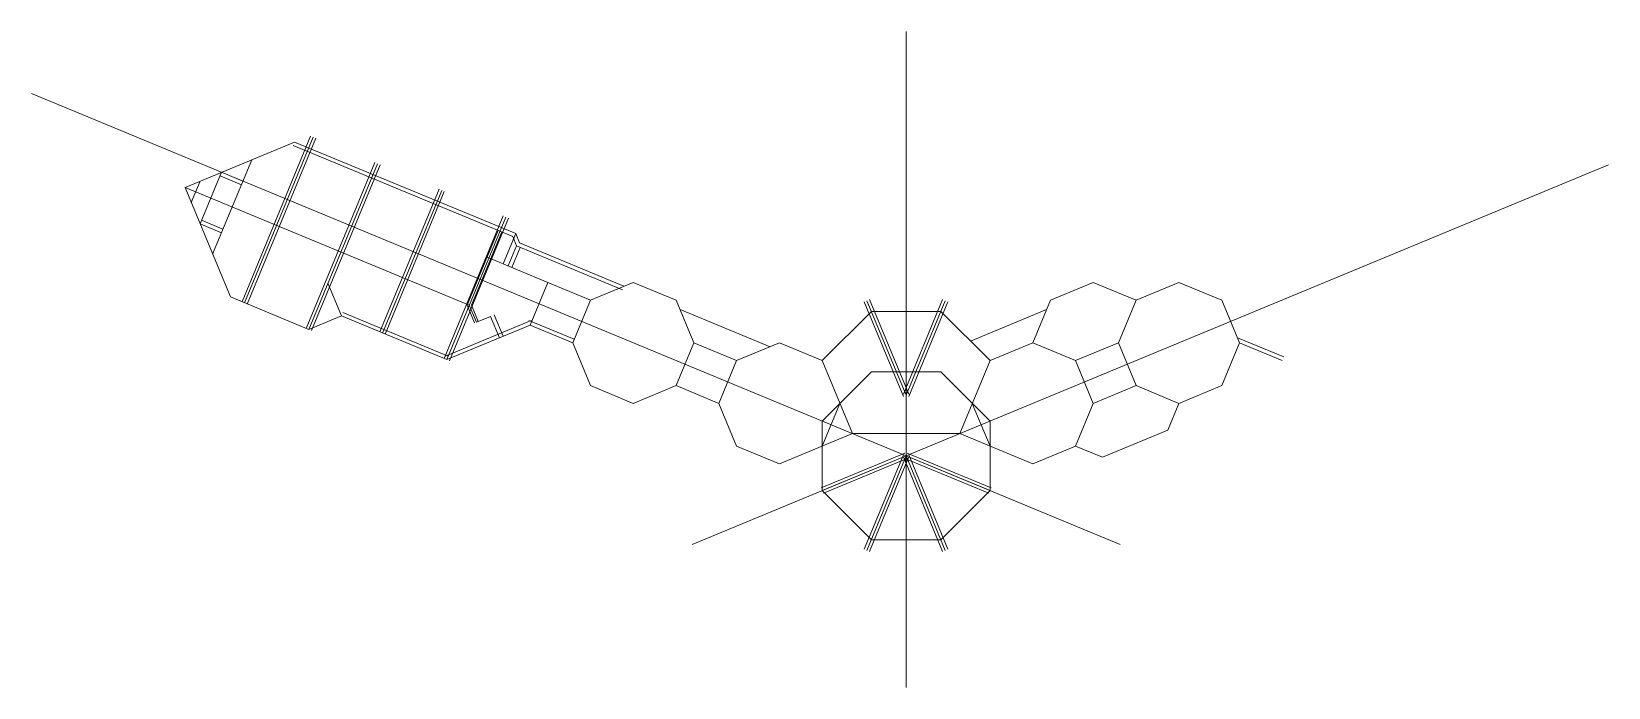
# Model space of a CAD drawing. Header units: inches. Extents: x 2305 to 5573, y 1318 to 2677.
import ezdxf

# ---------------------------------------------------------------- set-up
doc = ezdxf.new("R2010")
doc.units = ezdxf.units.IN
doc.header["$MEASUREMENT"] = 0
doc.layers.add('GRID LAYOUT', color=1, linetype='Continuous', lineweight=9)

msp = doc.modelspace()

# ---------------------------------------------------------------- linework, layer by layer
at = {"layer": 'GRID LAYOUT', "color": 6}
for p, q in [((4117.3, 2677.2), (4117.3, 1317.9)), ((4560.8, 1614.3), (2304.8, 2548.7)), ((3673.9, 1614.3), (5572.9, 2400.9))]:
    msp.add_line(p, q, dxfattribs=at)
at = {"layer": 'GRID LAYOUT'}
for p, q in [((2741, 2117.2), (2883.2, 2460.6)), ((2746.5, 2114.9), (2888.7, 2458.3)), ((2752, 2112.6), (2894.3, 2456)), ((2622.9, 2354.3), (2850, 2448.3)), ((2850, 2448.3), (3308.2, 2258.5)), ((2680.2, 2215.8), (2761.3, 2411.6)), ((2874, 2062.1), (3016.2, 2405.5)), ((2879.5, 2059.8), (3021.8, 2403.2)), ((2885.1, 2057.5), (3027.3, 2400.9)), ((2716.9, 2127.2), (2622.9, 2354.3)), ((2622.9, 2354.3), (3212.1, 2110.2)), ((2635.8, 2322.9), (2654.2, 2367.3)), ((2654.2, 2278.6), (2698.6, 2385.6)), ((2695.5, 2378.2), (2739.8, 2359.9)), ((2698.6, 2385.6), (2742.9, 2367.3)), ((3026.8, 2054.8), (3149.3, 2350.3)), ((3032.4, 2052.5), (3154.8, 2348.1)), ((3037.9, 2050.2), (3160.3, 2345.8)), ((3159.9, 1999.7), (3282.3, 2295.2)), ((3165.4, 1997.4), (3287.8, 2292.9)), ((3171, 1995.1), (3293.4, 2290.7)), ((2654.2, 2278.6), (2698.6, 2260.2)), ((2657.3, 2286), (2701.6, 2267.6)), ((3316.3, 2239.1), (3308.2, 2258.5)), ((3310.1, 2233), (3292.9, 2191.4)), ((3316.3, 2239.1), (3532.6, 2149.5)), ((3249, 2209.6), (3374.6, 2157.5)), ((3337.9, 2068.9), (3374.6, 2157.5)), ((3337.9, 2068.9), (3374.6, 2157.5)), ((3374.6, 2157.5), (3463.3, 2120.8)), ((3463.3, 2120.8), (3552, 2157.5)), ((3552, 2157.5), (3640.7, 2120.8)), ((4416.6, 2120.8), (4505.3, 2157.5)), ((4505.3, 2157.5), (4594, 2120.8)), ((4594, 2120.8), (4682.7, 2157.5)), ((4682.7, 2157.5), (4771.4, 2120.8)), ((2716.9, 2127.2), (2879.5, 2059.8)), ((2947.1, 2087.9), (2919.2, 2155.5)), ((2950.2, 2095.2), (3168.5, 2004.8)), ((3226.8, 2074.8), (3212.1, 2110.2)), ((3426.6, 2032.1), (3463.3, 2120.8)), ((3677.4, 2032.1), (3640.7, 2120.8)), ((3648.8, 2101.4), (3835.4, 2024.1)), ((3943.5, 1995.4), (4045.3, 2097.2)), ((4030.6, 2117.1), (4111.8, 1921.1)), ((4036.2, 2119.4), (4117.3, 1923.4)), ((4041.7, 2121.7), (4122.9, 1925.7)), ((4045.3, 2097.2), (4189.3, 2097.2)), ((4193, 2121.7), (4111.8, 1925.7)), ((4198.5, 2119.4), (4117.3, 1923.4)), ((4204.1, 2117.1), (4122.9, 1921.1)), ((4189.3, 2097.2), (4291.2, 1995.4)), ((4250.6, 2035.9), (4408.5, 2101.4)), ((4379.9, 2032.1), (4416.6, 2120.8)), ((4557.2, 2032.1), (4594, 2120.8)), ((4808.1, 2032.1), (4771.4, 2120.8)), ((2879.5, 2059.8), (2947.2, 2087.8)), ((2947.2, 2087.8), (3165.4, 1997.4)), ((3165.4, 1997.4), (3337.9, 2068.9)), ((3226.8, 2074.8), (3256.3, 2087)), ((3274.7, 2042.7), (3256.3, 2087)), ((3337.9, 2068.9), (3426.6, 2032.1)), ((3463.3, 1943.4), (3426.6, 2032.1)), ((3640.7, 1943.4), (3677.4, 2032.1)), ((3677.4, 2032.1), (3766.1, 1995.4)), ((3766.1, 1995.4), (3854.8, 2032.1)), ((3854.8, 2032.1), (3943.5, 1995.4)), ((4291.2, 1995.4), (4379.9, 2032.1)), ((4379.9, 2032.1), (4468.5, 1995.4)), ((4468.5, 1995.4), (4557.2, 2032.1)), ((4594, 1943.4), (4557.2, 2032.1)), ((4771.4, 1943.4), (4808.1, 2032.1)), ((4899.9, 2002.8), (4803.8, 2042.6)), ((4896.8, 1995.4), (4808.1, 2032.1)), ((3729.4, 1906.7), (3766.1, 1995.4)), ((4006.2, 1844), (3943.5, 1995.4)), ((4228.4, 1844), (4291.2, 1995.4)), ((4505.3, 1906.7), (4468.5, 1995.4)), ((3943.5, 1869.9), (4045.3, 1971.8)), ((4045.3, 1971.8), (4189.3, 1971.8)), ((4189.3, 1971.8), (4291.2, 1869.9)), ((3463.3, 1943.4), (3552, 1906.7)), ((3552, 1906.7), (3640.7, 1943.4)), ((3640.7, 1943.4), (3729.4, 1906.7)), ((4505.3, 1906.7), (4594, 1943.4)), ((4594, 1943.4), (4682.7, 1906.7)), ((4682.7, 1906.7), (4771.4, 1943.4)), ((3766.1, 1818), (3729.4, 1906.7)), ((3943.5, 1818), (3980.3, 1906.7)), ((4291.2, 1818), (4254.4, 1906.7)), ((4468.5, 1818), (4505.3, 1906.7)), ((4659.7, 1851.3), (4682.7, 1906.7)), ((3943.5, 1869.9), (3943.5, 1725.9)), ((4291.2, 1725.9), (4291.2, 1869.9)), ((3854.8, 1781.3), (4006.2, 1844)), ((4006.2, 1844), (4228.4, 1844)), ((4228.4, 1844), (4379.9, 1781.3)), ((4524, 1795), (4659.7, 1851.3)), ((3766.1, 1818), (3854.8, 1781.3)), ((4115, 1803.5), (3941.2, 1731.5)), ((4117.3, 1797.9), (3943.5, 1725.9)), ((4111.8, 1800.2), (4030.6, 1604.2)), ((4117.3, 1797.9), (4036.2, 1602)), ((4117.3, 1797.9), (4198.5, 1602)), ((4117.3, 1797.9), (4291.2, 1725.9)), ((4119.6, 1803.5), (4293.5, 1731.5)), ((4122.9, 1800.2), (4204.1, 1604.2)), ((4379.9, 1781.3), (4468.5, 1818)), ((4468.5, 1818), (4524, 1795)), ((4119.6, 1792.4), (3945.8, 1720.4)), ((4122.9, 1795.7), (4041.7, 1599.7)), ((4111.8, 1795.7), (4193, 1599.7)), ((4115, 1792.4), (4288.9, 1720.4)), ((3943.5, 1725.9), (4045.3, 1624.1)), ((4189.3, 1624.1), (4291.2, 1725.9)), ((4045.3, 1624.1), (4189.3, 1624.1))]:
    msp.add_line(p, q, dxfattribs=at)
at = {"layer": 'GRID LAYOUT', "color": 2}
for p, q in [((2846.9, 2440.9), (3302.1, 2252.4)), ((3207.8, 2110.2), (3271.9, 2264.9)), ((3216.5, 2110.2), (3279.3, 2261.9)), ((3308.2, 2258.5), (3282.2, 2195.8)), ((3317.5, 2229.9), (3300.3, 2188.3)), ((3310.1, 2233), (3302.1, 2252.4)), ((3310.1, 2233), (3529.5, 2142.1)), ((3223.1, 2073.3), (3207.8, 2110.2)), ((3230.5, 2076.3), (3216.5, 2110.2)), ((3162.4, 2004.8), (3340.4, 2078.5)), ((3282.1, 2045.7), (3263.7, 2090.1)), ((3335.4, 2078.5), (3429.6, 2039.5))]:
    msp.add_line(p, q, dxfattribs=at)

doc.saveas('drawing.dxf')
